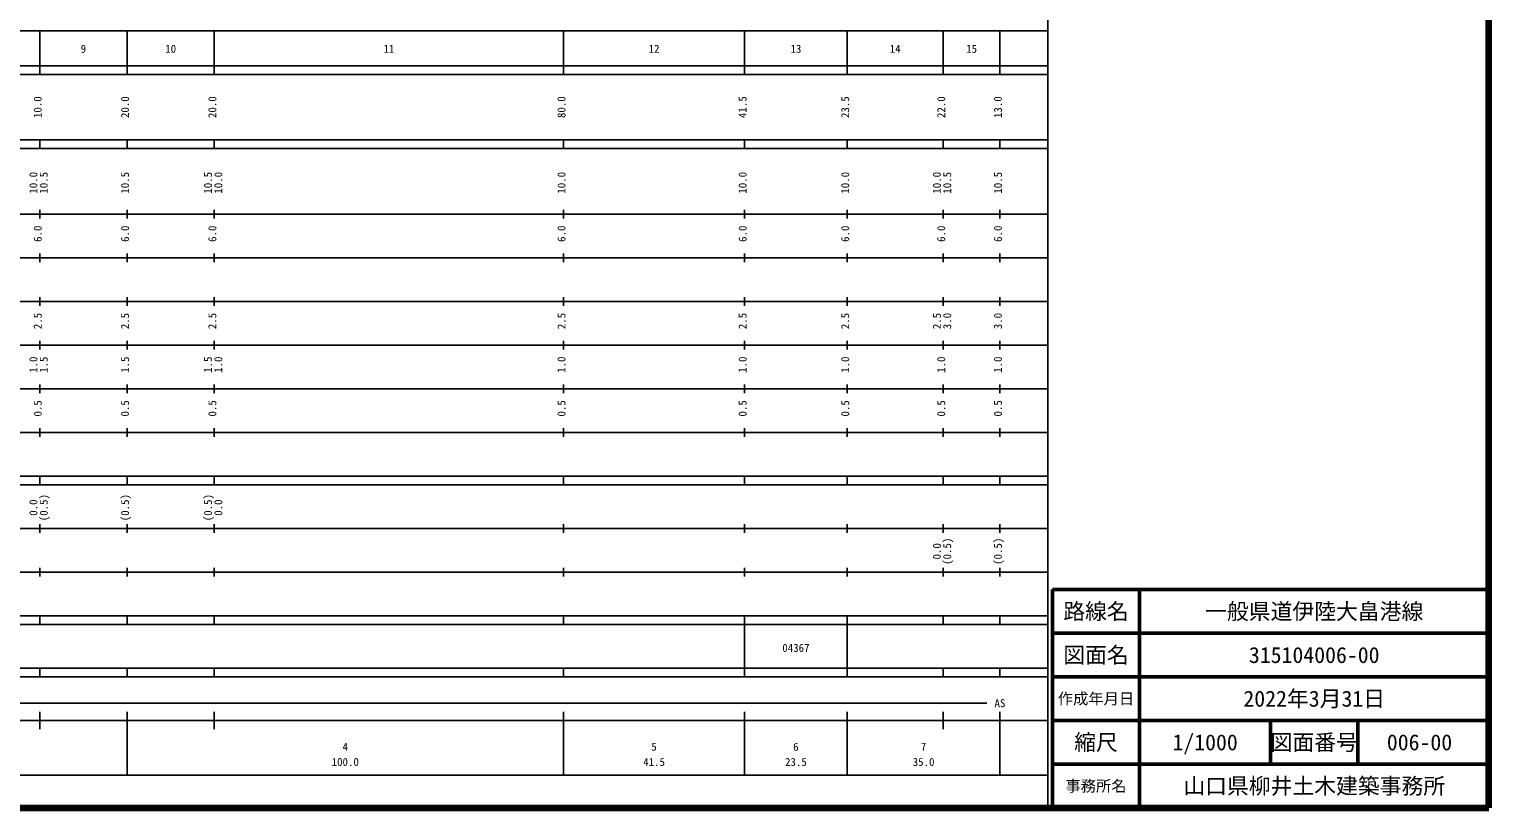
# Model space of a CAD drawing. Units: millimetres on the paper, enlarged 1000 times. Extents: x 40000 to 680000, y 20000 to 380000.
# Drawn here: x 345584 to 680000, y 20000 to 198357 of the extents above; entities that cross this region are included whole.
import ezdxf
from ezdxf.enums import TextEntityAlignment as Align

# ---------------------------------------------------------------- set-up
doc = ezdxf.new("R2010")
doc.units = ezdxf.units.MM
doc.header["$LTSCALE"] = 1000
for name, color, linetype, lineweight in [('M-TTL', 2, 'Continuous', 140), ('M-TTL-BAND', 7, 'Continuous', 25), ('M-TTL-FRAM', 2, 'Continuous', 50), ('M-TTL-LINE', 7, 'Continuous', 50)]:
    doc.layers.add(name, color=color, linetype=linetype, lineweight=lineweight)
doc.layers.add('M-TTL-TXT', color=7, linetype='Continuous')
doc.styles.add('ＭＳ ゴシック', font='')
doc.styles.get('ＭＳ ゴシック').set_extended_font_data('MS Gothic')

msp = doc.modelspace()

# ---------------------------------------------------------------- linework, layer by layer
at = {"layer": 'M-TTL'}
for p, q in [((680000, 20000), (680000, 380000)), ((40000, 20000), (680000, 20000))]:
    msp.add_line(p, q, dxfattribs=at)
at = {"layer": 'M-TTL-BAND'}
for p, q in [((579000, 20000), (579000, 370000)), ((68000, 198000), (579000, 198000)), ((348000, 188000), (348000, 198000)), ((368000, 188000), (368000, 198000)), ((388000, 188000), (388000, 198000)), ((468000, 188000), (468000, 198000)), ((509500, 188000), (509500, 198000)), ((533000, 188000), (533000, 198000)), ((555000, 188000), (555000, 198000)), ((568000, 188000), (568000, 198000)), ((40000, 190000), (579000, 190000)), ((40000, 188000), (579000, 188000)), ((40000, 173000), (579000, 173000)), ((40000, 171000), (579000, 171000)), ((348000, 171000), (348000, 173000)), ((368000, 171000), (368000, 173000)), ((388000, 171000), (388000, 173000)), ((468000, 171000), (468000, 173000)), ((509500, 171000), (509500, 173000)), ((533000, 171000), (533000, 173000)), ((555000, 171000), (555000, 173000)), ((568000, 171000), (568000, 173000)), ((40000, 156000), (579000, 156000)), ((348000, 155000), (348000, 157000)), ((368000, 155000), (368000, 157000)), ((388000, 155000), (388000, 157000)), ((468000, 155000), (468000, 157000)), ((509500, 155000), (509500, 157000)), ((533000, 155000), (533000, 157000)), ((555000, 155000), (555000, 157000)), ((568000, 155000), (568000, 157000)), ((46000, 146000), (579000, 146000)), ((348000, 145000), (348000, 147000)), ((368000, 145000), (368000, 147000)), ((388000, 145000), (388000, 147000)), ((468000, 145000), (468000, 147000)), ((509500, 145000), (509500, 147000)), ((533000, 145000), (533000, 147000)), ((555000, 145000), (555000, 147000)), ((568000, 145000), (568000, 147000)), ((52000, 136000), (579000, 136000)), ((348000, 135000), (348000, 137000)), ((368000, 135000), (368000, 137000)), ((388000, 135000), (388000, 137000)), ((468000, 135000), (468000, 137000)), ((509500, 135000), (509500, 137000)), ((533000, 135000), (533000, 137000)), ((555000, 135000), (555000, 137000)), ((568000, 135000), (568000, 137000)), ((46000, 126000), (579000, 126000)), ((348000, 125000), (348000, 127000)), ((368000, 125000), (368000, 127000)), ((388000, 125000), (388000, 127000)), ((468000, 125000), (468000, 127000)), ((509500, 125000), (509500, 127000)), ((533000, 125000), (533000, 127000)), ((555000, 125000), (555000, 127000)), ((568000, 125000), (568000, 127000)), ((52000, 116000), (579000, 116000)), ((348000, 115000), (348000, 117000)), ((368000, 115000), (368000, 117000)), ((388000, 115000), (388000, 117000)), ((468000, 115000), (468000, 117000)), ((509500, 115000), (509500, 117000)), ((533000, 115000), (533000, 117000)), ((555000, 115000), (555000, 117000)), ((568000, 115000), (568000, 117000)), ((46000, 106000), (579000, 106000)), ((348000, 105000), (348000, 107000)), ((368000, 105000), (368000, 107000)), ((388000, 105000), (388000, 107000)), ((468000, 105000), (468000, 107000)), ((509500, 105000), (509500, 107000)), ((533000, 105000), (533000, 107000)), ((555000, 105000), (555000, 107000)), ((568000, 105000), (568000, 107000)), ((40000, 96000), (579000, 96000)), ((40000, 94000), (579000, 94000)), ((348000, 94000), (348000, 96000)), ((368000, 94000), (368000, 96000)), ((388000, 94000), (388000, 96000)), ((468000, 94000), (468000, 96000)), ((509500, 94000), (509500, 96000)), ((533000, 94000), (533000, 96000)), ((555000, 94000), (555000, 96000)), ((568000, 94000), (568000, 96000)), ((49000, 84000), (579000, 84000)), ((348000, 83000), (348000, 85000)), ((368000, 83000), (368000, 85000)), ((388000, 83000), (388000, 85000)), ((468000, 83000), (468000, 85000)), ((509500, 83000), (509500, 85000)), ((533000, 83000), (533000, 85000)), ((555000, 83000), (555000, 85000)), ((568000, 83000), (568000, 85000)), ((40000, 74000), (579000, 74000)), ((348000, 73000), (348000, 75000)), ((368000, 73000), (368000, 75000)), ((388000, 73000), (388000, 75000)), ((468000, 73000), (468000, 75000)), ((509500, 73000), (509500, 75000)), ((533000, 73000), (533000, 75000)), ((555000, 73000), (555000, 75000)), ((568000, 73000), (568000, 75000)), ((40000, 64000), (579000, 64000)), ((348000, 62000), (348000, 64000)), ((368000, 62000), (368000, 64000)), ((388000, 62000), (388000, 64000)), ((468000, 62000), (468000, 64000)), ((509500, 52000), (509500, 64000)), ((533000, 52000), (533000, 64000)), ((555000, 62000), (555000, 64000)), ((568000, 62000), (568000, 64000)), ((40000, 62000), (579000, 62000)), ((40000, 52000), (579000, 52000)), ((348000, 50000), (348000, 52000)), ((368000, 50000), (368000, 52000)), ((388000, 50000), (388000, 52000)), ((468000, 50000), (468000, 52000)), ((509500, 50000), (509500, 52000)), ((533000, 50000), (533000, 52000)), ((555000, 50000), (555000, 52000)), ((568000, 50000), (568000, 52000)), ((40000, 50000), (579000, 50000)), ((71000, 44000), (565000, 44000)), ((348000, 38000), (348000, 42000)), ((368000, 27500), (368000, 42000)), ((388000, 38000), (388000, 42000)), ((468000, 27500), (468000, 42000)), ((509500, 27500), (509500, 42000)), ((533000, 27500), (533000, 42000)), ((555000, 38000), (555000, 42000)), ((568000, 27500), (568000, 42000)), ((40000, 40000), (579000, 40000)), ((68000, 27500), (579000, 27500))]:
    msp.add_line(p, q, dxfattribs=at)
at = {"layer": 'M-TTL-FRAM'}
for p, q in [((680000, 70000), (580000, 70000)), ((580000, 70000), (580000, 20000))]:
    msp.add_line(p, q, dxfattribs=at)
at = {"layer": 'M-TTL-LINE'}
for p, q in [((600000, 70000), (600000, 20000)), ((680000, 60000), (580000, 60000)), ((680000, 50000), (580000, 50000)), ((680000, 40000), (580000, 40000)), ((630000, 40000), (630000, 30000)), ((650000, 40000), (650000, 30000)), ((680000, 30000), (580000, 30000))]:
    msp.add_line(p, q, dxfattribs=at)

# ---------------------------------------------------------------- texts
at = {"layer": 'M-TTL-BAND', "style": 'ＭＳ ゴシック'}
for s, p in [('9', (358000, 192405)), ('10', (378000, 192405)), ('11', (428000, 192405)), ('12', (488750, 192405)), ('13', (521250, 192405)), ('14', (544000, 192405)), ('15', (561500, 192405)), ('04367', (521250, 55163)), ('AS', (568000, 42500)), ('4', (418000, 32523)), ('5', (488750, 32523)), ('6', (521250, 32523)), ('7', (550500, 32523)), ('100.0', (418000, 29033)), ('41.5', (488750, 29033)), ('23.5', (521250, 29033)), ('35.0', (550500, 29033))]:
    msp.add_text(s, height=1833, dxfattribs=at).set_placement(p, align=Align.BOTTOM_CENTER)
for s, p in [('10.0', (349000, 180500)), ('20.0', (369000, 180500)), ('20.0', (389000, 180500)), ('80.0', (469000, 180500)), ('41.5', (510500, 180500)), ('23.5', (534000, 180500)), ('22.0', (556000, 180500)), ('13.0', (569000, 180500)), ('10.0', (348000, 163174)), ('10.5', (350370, 163174)), ('10.5', (369000, 163174)), ('10.5', (388000, 163174)), ('10.0', (390370, 163174)), ('10.0', (469000, 163174)), ('10.0', (510500, 163174)), ('10.0', (534000, 163174)), ('10.0', (555000, 163174)), ('10.5', (557370, 163174)), ('10.5', (569000, 163174)), ('6.0', (349000, 151500)), ('6.0', (369000, 151500)), ('6.0', (389000, 151500)), ('6.0', (469000, 151500)), ('6.0', (510500, 151500)), ('6.0', (534000, 151500)), ('6.0', (556000, 151500)), ('6.0', (569000, 151500)), ('2.5', (349000, 131500)), ('2.5', (369000, 131500)), ('2.5', (389000, 131500)), ('2.5', (469000, 131500)), ('2.5', (510500, 131500)), ('2.5', (534000, 131500)), ('2.5', (555000, 131500)), ('3.0', (557370, 131500)), ('3.0', (569000, 131500)), ('1.0', (348000, 121500)), ('1.5', (350370, 121500)), ('1.5', (369000, 121500)), ('1.5', (388000, 121500)), ('1.0', (390370, 121500)), ('1.0', (469000, 121500)), ('1.0', (510500, 121500)), ('1.0', (534000, 121500)), ('1.0', (556000, 121500)), ('1.0', (569000, 121500)), ('0.5', (349000, 111500)), ('0.5', (369000, 111500)), ('0.5', (389000, 111500)), ('0.5', (469000, 111500)), ('0.5', (510500, 111500)), ('0.5', (534000, 111500)), ('0.5', (556000, 111500)), ('0.5', (569000, 111500)), ('0.0', (348000, 88764)), ('(0.5)', (350370, 88764)), ('(0.5)', (369000, 88764)), ('(0.5)', (388000, 88764)), ('0.0', (390370, 88764)), ('0.0', (555000, 78764)), ('(0.5)', (557370, 78764)), ('(0.5)', (569000, 78764))]:
    msp.add_text(s, height=1833, rotation=90, dxfattribs=at).set_placement(p, align=Align.BOTTOM_CENTER)
at = {"layer": 'M-TTL-TXT', "style": 'ＭＳ ゴシック'}
for s, height, p in [('路線名', 3666, (590000, 65000)), ('路線名', 3666, (590000, 65000)), ('一般県道伊陸大畠港線', 3666, (640000, 65000)), ('図面名', 3666, (590000, 55000)), ('図面名', 3666, (590000, 55000)), ('315104006-00', 3666, (640000, 55000)), ('2022年3月31日', 3666, (640000, 45000)), ('作成年月日', 2566, (590000, 45000)), ('作成年月日', 2566, (590000, 45000)), ('縮尺', 3666, (590000, 35000)), ('縮尺', 3666, (590000, 35000)), ('1/1000', 3666, (615000, 35000)), ('図面番号', 3666, (640000, 35000)), ('図面番号', 3666, (640000, 35000)), ('006-00', 3666, (664125, 35000)), ('山口県柳井土木建築事務所', 3666, (640000, 25000)), ('事務所名', 2566, (590000, 25000)), ('事務所名', 2566, (590000, 25000))]:
    msp.add_text(s, height=height, dxfattribs=at).set_placement(p, align=Align.MIDDLE_CENTER)

doc.saveas('drawing.dxf')
